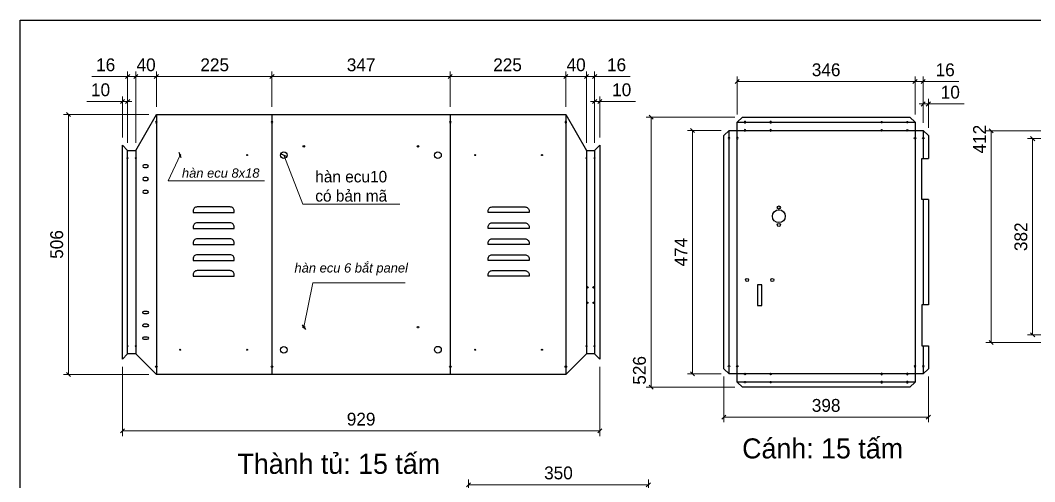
# Model space of a CAD drawing. Header units: millimetres. Extents: x 0 to 2994, y 0 to 2117.
# Drawn here: x 0 to 1974, y 1219 to 2117 of the extents above; entities that cross this region are included whole.
import ezdxf

# ---------------------------------------------------------------- set-up
doc = ezdxf.new("R2010")
doc.units = ezdxf.units.MM
doc.layers.add('CNC', color=7, linetype='Continuous')
doc.layers.add('DIM', color=253, linetype='Continuous')
doc.styles.add('Arial', font='arial.ttf')
doc.dimstyles.new('Dim-25', dxfattribs={"dimtxt": 25, "dimasz": 8, "dimexe": 10, "dimexo": 15, "dimgap": 10, "dimtad": 1, "dimdec": 0, "dimtxsty": 'Standard', "dimblk": 'OBLIQUE', "dimcen": 10, "dimclrd": 5, "dimclre": 5, "dimclrt": 3, "dimazin": 3, "dimtfac": 1, "dimtdec": 0, "dimtmove": 0, "dimatfit": 3, "dimldrblk": 'OBLIQUE', "dimlwd": 9, "dimlwe": 9})

# ---------------------------------------------------------------- blocks, each defined once
blk = doc.blocks.new('*D1')
at = {"color": 0, "linetype": 'ByBlock', "lineweight": -2}
for p, q in [((493.9, 2011.2), (485.9, 2003.2)), ((832.9, 2003.2), (840.9, 2011.2))]:
    blk.add_line(p, q, dxfattribs=at)
at = {"layer": 'Defpoints', "color": 0, "transparency": 16777216}
for p in [(836.9, 2007.2), (489.9, 1933.4), (836.9, 1933.4)]:
    blk.add_point(p, dxfattribs=at)
at = {"layer": 'DIM', "color": 5, "lineweight": 9, "transparency": 16777216}
for p, q in [((489.9, 1948.4), (489.9, 2017.2)), ((836.9, 1948.4), (836.9, 2017.2)), ((489.9, 2007.2), (836.9, 2007.2))]:
    blk.add_line(p, q, dxfattribs=at)
at = {"layer": 'DIM', "color": 3, "transparency": 16777216, "insert": (663.4, 2030), "char_height": 25, "attachment_point": 5}
blk.add_mtext('347', dxfattribs=at)
blk = doc.blocks.new('_Oblique')
at = {"color": 0, "linetype": 'ByBlock', "lineweight": -2}
blk.add_line((-0.5, -0.5), (0.5, 0.5), dxfattribs=at)
blk = doc.blocks.new('*D2')
at = {"color": 0, "linetype": 'ByBlock', "lineweight": -2}
for p, q in [((840.9, 2011.2), (832.9, 2003.2)), ((1057.9, 2003.2), (1065.9, 2011.2))]:
    blk.add_line(p, q, dxfattribs=at)
at = {"layer": 'Defpoints', "color": 0, "transparency": 16777216}
for p in [(1061.9, 2007.2), (836.9, 1933.4), (1061.9, 1933.4)]:
    blk.add_point(p, dxfattribs=at)
at = {"layer": 'DIM', "color": 5, "lineweight": 9, "transparency": 16777216}
for p, q in [((836.9, 1948.4), (836.9, 2017.2)), ((1061.9, 1948.4), (1061.9, 2017.2)), ((836.9, 2007.2), (1061.9, 2007.2))]:
    blk.add_line(p, q, dxfattribs=at)
at = {"layer": 'DIM', "color": 3, "transparency": 16777216, "insert": (948.4, 2030), "char_height": 25, "attachment_point": 5}
blk.add_mtext('225', dxfattribs=at)
blk = doc.blocks.new('*D3')
at = {"color": 0, "linetype": 'ByBlock', "lineweight": -2}
for p, q in [((1065.9, 2011.2), (1057.9, 2003.2)), ((1097.9, 2003.2), (1105.9, 2011.2))]:
    blk.add_line(p, q, dxfattribs=at)
at = {"layer": 'Defpoints', "color": 0, "transparency": 16777216}
for p in [(1101.9, 2007.2), (1061.9, 1933.4), (1101.9, 1863.4)]:
    blk.add_point(p, dxfattribs=at)
at = {"layer": 'DIM', "color": 5, "lineweight": 9, "transparency": 16777216}
for p, q in [((1061.9, 1948.4), (1061.9, 2017.2)), ((1101.9, 1878.4), (1101.9, 2017.2)), ((1061.9, 2007.2), (1101.9, 2007.2))]:
    blk.add_line(p, q, dxfattribs=at)
at = {"layer": 'DIM', "color": 3, "transparency": 16777216, "insert": (1081.9, 2030), "char_height": 25, "attachment_point": 5}
blk.add_mtext('40', dxfattribs=at)
blk = doc.blocks.new('*D4')
at = {"color": 0, "linetype": 'ByBlock', "lineweight": -2}
for p, q in [((268.9, 2011.2), (260.9, 2003.2)), ((485.9, 2003.2), (493.9, 2011.2))]:
    blk.add_line(p, q, dxfattribs=at)
at = {"layer": 'Defpoints', "color": 0, "transparency": 16777216}
for p in [(264.9, 2007.2), (264.9, 1933.4), (489.9, 1933.4)]:
    blk.add_point(p, dxfattribs=at)
at = {"layer": 'DIM', "color": 5, "lineweight": 9, "transparency": 16777216}
for p, q in [((264.9, 1948.4), (264.9, 2017.2)), ((489.9, 1948.4), (489.9, 2017.2)), ((489.9, 2007.2), (264.9, 2007.2))]:
    blk.add_line(p, q, dxfattribs=at)
at = {"layer": 'DIM', "color": 3, "transparency": 16777216, "insert": (378.4, 2030), "char_height": 25, "attachment_point": 5}
blk.add_mtext('225', dxfattribs=at)
blk = doc.blocks.new('*D5')
at = {"color": 0, "linetype": 'ByBlock', "lineweight": -2}
for p, q in [((228.9, 2011.2), (220.9, 2003.2)), ((260.9, 2003.2), (268.9, 2011.2))]:
    blk.add_line(p, q, dxfattribs=at)
at = {"layer": 'Defpoints', "color": 0, "transparency": 16777216}
for p in [(224.9, 2007.2), (264.9, 1933.4), (224.9, 1863.4)]:
    blk.add_point(p, dxfattribs=at)
at = {"layer": 'DIM', "color": 5, "lineweight": 9, "transparency": 16777216}
for p, q in [((224.9, 1878.4), (224.9, 2017.2)), ((264.9, 1948.4), (264.9, 2017.2)), ((264.9, 2007.2), (224.9, 2007.2))]:
    blk.add_line(p, q, dxfattribs=at)
at = {"layer": 'DIM', "color": 3, "transparency": 16777216, "insert": (244.9, 2030), "char_height": 25, "attachment_point": 5}
blk.add_mtext('40', dxfattribs=at)
blk = doc.blocks.new('*D6')
at = {"color": 0, "linetype": 'ByBlock', "lineweight": -2}
for p, q in [((202.9, 1321.4), (194.9, 1313.4)), ((1123.9, 1313.4), (1131.9, 1321.4))]:
    blk.add_line(p, q, dxfattribs=at)
at = {"layer": 'Defpoints', "color": 0, "transparency": 16777216}
for p in [(198.9, 1457.4), (1127.9, 1457.4), (1127.9, 1317.4)]:
    blk.add_point(p, dxfattribs=at)
at = {"layer": 'DIM', "color": 5, "lineweight": 9, "transparency": 16777216}
for p, q in [((198.9, 1442.4), (198.9, 1307.4)), ((1127.9, 1442.4), (1127.9, 1307.4)), ((198.9, 1317.4), (1127.9, 1317.4))]:
    blk.add_line(p, q, dxfattribs=at)
at = {"layer": 'DIM', "color": 3, "transparency": 16777216, "insert": (663.4, 1340.2), "char_height": 25, "attachment_point": 5}
blk.add_mtext('929', dxfattribs=at)
blk = doc.blocks.new('*D7')
at = {"color": 0, "linetype": 'ByBlock', "lineweight": -2}
for p, q in [((1097.9, 2003.2), (1105.9, 2011.2)), ((1121.9, 2011.2), (1113.9, 2003.2))]:
    blk.add_line(p, q, dxfattribs=at)
at = {"layer": 'Defpoints', "color": 0, "transparency": 16777216}
for p in [(1117.9, 2007.2), (1101.9, 1863.4), (1117.9, 1863.4)]:
    blk.add_point(p, dxfattribs=at)
at = {"layer": 'DIM', "color": 5, "lineweight": 9, "transparency": 16777216}
for p, q in [((1101.9, 1878.4), (1101.9, 2017.2)), ((1117.9, 1878.4), (1117.9, 2017.2)), ((1101.9, 2007.2), (1093.9, 2007.2)), ((1101.9, 2007.2), (1117.9, 2007.2)), ((1117.9, 2007.2), (1187.3, 2007.2))]:
    blk.add_line(p, q, dxfattribs=at)
at = {"layer": 'DIM', "color": 3, "transparency": 16777216, "insert": (1160.6, 2030), "char_height": 25, "attachment_point": 5}
blk.add_mtext('16', dxfattribs=at)
blk = doc.blocks.new('*D8')
at = {"color": 0, "linetype": 'ByBlock', "lineweight": -2}
for p, q in [((1113.9, 1954.7), (1121.9, 1962.7)), ((1131.9, 1962.7), (1123.9, 1954.7))]:
    blk.add_line(p, q, dxfattribs=at)
at = {"layer": 'Defpoints', "color": 0, "transparency": 16777216}
for p in [(1127.9, 1958.7), (1117.9, 1863.4), (1127.9, 1873.4)]:
    blk.add_point(p, dxfattribs=at)
at = {"layer": 'DIM', "color": 5, "lineweight": 9, "transparency": 16777216}
for p, q in [((1117.9, 1958.7), (1109.9, 1958.7)), ((1117.9, 1878.4), (1117.9, 1968.7)), ((1117.9, 1958.7), (1127.9, 1958.7)), ((1127.9, 1888.4), (1127.9, 1968.7)), ((1127.9, 1958.7), (1197.3, 1958.7))]:
    blk.add_line(p, q, dxfattribs=at)
at = {"layer": 'DIM', "color": 3, "transparency": 16777216, "insert": (1170.6, 1981.4), "char_height": 25, "attachment_point": 5}
blk.add_mtext('10', dxfattribs=at)
blk = doc.blocks.new('*D9')
at = {"color": 0, "linetype": 'ByBlock', "lineweight": -2}
for p, q in [((204.9, 2003.2), (212.9, 2011.2)), ((228.9, 2011.2), (220.9, 2003.2))]:
    blk.add_line(p, q, dxfattribs=at)
at = {"layer": 'Defpoints', "color": 0, "transparency": 16777216}
for p in [(208.9, 2007.2), (208.9, 1863.4), (224.9, 1863.4)]:
    blk.add_point(p, dxfattribs=at)
at = {"layer": 'DIM', "color": 5, "lineweight": 9, "transparency": 16777216}
for p, q in [((208.9, 1878.4), (208.9, 2017.2)), ((224.9, 1878.4), (224.9, 2017.2)), ((208.9, 2007.2), (139.5, 2007.2)), ((224.9, 2007.2), (208.9, 2007.2)), ((224.9, 2007.2), (232.9, 2007.2))]:
    blk.add_line(p, q, dxfattribs=at)
at = {"layer": 'DIM', "color": 3, "transparency": 16777216, "insert": (166.2, 2030), "char_height": 25, "attachment_point": 5}
blk.add_mtext('16', dxfattribs=at)
blk = doc.blocks.new('*D10')
at = {"color": 0, "linetype": 'ByBlock', "lineweight": -2}
for p, q in [((194.9, 1954.7), (202.9, 1962.7)), ((212.9, 1962.7), (204.9, 1954.7))]:
    blk.add_line(p, q, dxfattribs=at)
at = {"layer": 'Defpoints', "color": 0, "transparency": 16777216}
for p in [(198.9, 1958.7), (198.9, 1873.4), (208.9, 1863.4)]:
    blk.add_point(p, dxfattribs=at)
at = {"layer": 'DIM', "color": 5, "lineweight": 9, "transparency": 16777216}
for p, q in [((198.9, 1958.7), (129.5, 1958.7)), ((198.9, 1888.4), (198.9, 1968.7)), ((208.9, 1958.7), (198.9, 1958.7)), ((208.9, 1878.4), (208.9, 1968.7)), ((208.9, 1958.7), (216.9, 1958.7))]:
    blk.add_line(p, q, dxfattribs=at)
at = {"layer": 'DIM', "color": 3, "transparency": 16777216, "insert": (156.2, 1981.4), "char_height": 25, "attachment_point": 5}
blk.add_mtext('10', dxfattribs=at)
blk = doc.blocks.new('f3daunguoc')
at = {"layer": 'CNC', "color": 2, "lineweight": -3}
blk.add_circle((0, 0), 1.5, dxfattribs=at)
blk = doc.blocks.new('f2dauxuoi')
at = {"layer": 'CNC', "color": 2, "lineweight": -3}
blk.add_circle((0, 0), 1, dxfattribs=at)
blk = doc.blocks.new('*D11')
at = {"color": 0, "linetype": 'ByBlock', "lineweight": -2}
for p, q in [((97.8, 1929.4), (89.8, 1937.4)), ((89.8, 1431.4), (97.8, 1423.4))]:
    blk.add_line(p, q, dxfattribs=at)
at = {"layer": 'Defpoints', "color": 0, "transparency": 16777216}
for p in [(264.9, 1933.4), (93.8, 1427.4), (264.9, 1427.4)]:
    blk.add_point(p, dxfattribs=at)
at = {"layer": 'DIM', "color": 5, "lineweight": 9, "transparency": 16777216}
for p, q in [((249.9, 1933.4), (83.8, 1933.4)), ((93.8, 1933.4), (93.8, 1427.4)), ((249.9, 1427.4), (83.8, 1427.4))]:
    blk.add_line(p, q, dxfattribs=at)
at = {"layer": 'DIM', "color": 3, "transparency": 16777216, "insert": (71, 1680.4), "char_height": 25, "attachment_point": 5, "rotation": 90}
blk.add_mtext('506', dxfattribs=at)
blk = doc.blocks.new('*D18')
at = {"color": 0, "linetype": 'ByBlock', "lineweight": -2}
for p, q in [((1753.5, 1949.9), (1761.5, 1957.9)), ((1771.5, 1957.9), (1763.5, 1949.9))]:
    blk.add_line(p, q, dxfattribs=at)
at = {"layer": 'Defpoints', "color": 0, "transparency": 16777216}
for p in [(1767.5, 1953.9), (1757.5, 1902.4), (1767.5, 1892.4)]:
    blk.add_point(p, dxfattribs=at)
at = {"layer": 'DIM', "color": 5, "lineweight": 9, "transparency": 16777216}
for p, q in [((1757.5, 1917.4), (1757.5, 1963.9)), ((1767.5, 1907.4), (1767.5, 1963.9)), ((1757.5, 1953.9), (1749.5, 1953.9)), ((1757.5, 1953.9), (1767.5, 1953.9)), ((1767.5, 1953.9), (1836.9, 1953.9))]:
    blk.add_line(p, q, dxfattribs=at)
at = {"layer": 'DIM', "color": 3, "transparency": 16777216, "insert": (1810.2, 1976.7), "char_height": 25, "attachment_point": 5}
blk.add_mtext('10', dxfattribs=at)
blk = doc.blocks.new('*D19')
at = {"color": 0, "linetype": 'ByBlock', "lineweight": -2}
for p, q in [((1737.5, 1993.5), (1745.5, 2001.5)), ((1761.5, 2001.5), (1753.5, 1993.5))]:
    blk.add_line(p, q, dxfattribs=at)
at = {"layer": 'Defpoints', "color": 0, "transparency": 16777216}
for p in [(1757.5, 1997.5), (1741.5, 1918.4), (1757.5, 1902.4)]:
    blk.add_point(p, dxfattribs=at)
at = {"layer": 'DIM', "color": 5, "lineweight": 9, "transparency": 16777216}
for p, q in [((1741.5, 1997.5), (1733.5, 1997.5)), ((1741.5, 1933.4), (1741.5, 2007.5)), ((1741.5, 1997.5), (1757.5, 1997.5)), ((1757.5, 1917.4), (1757.5, 2007.5)), ((1757.5, 1997.5), (1826.9, 1997.5))]:
    blk.add_line(p, q, dxfattribs=at)
at = {"layer": 'DIM', "color": 3, "transparency": 16777216, "insert": (1800.2, 2020.3), "char_height": 25, "attachment_point": 5}
blk.add_mtext('16', dxfattribs=at)
blk = doc.blocks.new('*D20')
at = {"color": 0, "linetype": 'ByBlock', "lineweight": -2}
for p, q in [((1399.5, 2001.5), (1391.5, 1993.5)), ((1737.5, 1993.5), (1745.5, 2001.5))]:
    blk.add_line(p, q, dxfattribs=at)
at = {"layer": 'Defpoints', "color": 0, "transparency": 16777216}
for p in [(1395.5, 1997.5), (1395.5, 1918.4), (1741.5, 1918.4)]:
    blk.add_point(p, dxfattribs=at)
at = {"layer": 'DIM', "color": 5, "lineweight": 9, "transparency": 16777216}
for p, q in [((1395.5, 1933.4), (1395.5, 2007.5)), ((1741.5, 1997.5), (1395.5, 1997.5)), ((1741.5, 1933.4), (1741.5, 2007.5))]:
    blk.add_line(p, q, dxfattribs=at)
at = {"layer": 'DIM', "color": 3, "transparency": 16777216, "insert": (1568.5, 2020.3), "char_height": 25, "attachment_point": 5}
blk.add_mtext('346', dxfattribs=at)
blk = doc.blocks.new('*D21')
at = {"color": 0, "linetype": 'ByBlock', "lineweight": -2}
for p, q in [((1312.4, 1898.4), (1304.4, 1906.4)), ((1304.4, 1432.4), (1312.4, 1424.4))]:
    blk.add_line(p, q, dxfattribs=at)
at = {"layer": 'Defpoints', "color": 0, "transparency": 16777216}
for p in [(1379.5, 1902.4), (1308.4, 1428.4), (1379.5, 1428.4)]:
    blk.add_point(p, dxfattribs=at)
at = {"layer": 'DIM', "color": 5, "lineweight": 9, "transparency": 16777216}
for p, q in [((1364.5, 1902.4), (1298.4, 1902.4)), ((1308.4, 1902.4), (1308.4, 1428.4)), ((1364.5, 1428.4), (1298.4, 1428.4))]:
    blk.add_line(p, q, dxfattribs=at)
at = {"layer": 'DIM', "color": 3, "transparency": 16777216, "insert": (1285.9, 1665.4), "char_height": 25, "attachment_point": 5, "rotation": 90}
blk.add_mtext('474', dxfattribs=at)
blk = doc.blocks.new('*D22')
at = {"color": 0, "linetype": 'ByBlock', "lineweight": -2}
for p, q in [((1232, 1924.4), (1224, 1932.4)), ((1224, 1406.4), (1232, 1398.4))]:
    blk.add_line(p, q, dxfattribs=at)
at = {"layer": 'Defpoints', "color": 0, "transparency": 16777216}
for p in [(1228, 1928.4), (1405.5, 1928.4), (1405.5, 1402.4)]:
    blk.add_point(p, dxfattribs=at)
at = {"layer": 'DIM', "color": 5, "lineweight": 9, "transparency": 16777216}
for p, q in [((1390.5, 1928.4), (1218, 1928.4)), ((1228, 1402.4), (1228, 1928.4)), ((1390.5, 1402.4), (1218, 1402.4))]:
    blk.add_line(p, q, dxfattribs=at)
at = {"layer": 'DIM', "color": 3, "transparency": 16777216, "insert": (1205.2, 1435.3), "char_height": 25, "attachment_point": 5, "rotation": 90}
blk.add_mtext('526', dxfattribs=at)
blk = doc.blocks.new('*D23')
at = {"color": 0, "linetype": 'ByBlock', "lineweight": -2}
for p, q in [((1373.5, 1348.3), (1365.5, 1340.3)), ((1763.5, 1340.3), (1771.5, 1348.3))]:
    blk.add_line(p, q, dxfattribs=at)
at = {"layer": 'Defpoints', "color": 0, "ltscale": 3, "transparency": 16777216}
for p in [(1369.5, 1438.4), (1767.5, 1438.4), (1767.5, 1344.3)]:
    blk.add_point(p, dxfattribs=at)
at = {"layer": 'DIM', "color": 5, "lineweight": 9, "ltscale": 3, "transparency": 16777216}
for p, q in [((1369.5, 1423.4), (1369.5, 1334.3)), ((1767.5, 1423.4), (1767.5, 1334.3)), ((1369.5, 1344.3), (1767.5, 1344.3))]:
    blk.add_line(p, q, dxfattribs=at)
at = {"layer": 'DIM', "color": 3, "ltscale": 3, "transparency": 16777216, "insert": (1568.5, 1367), "char_height": 25, "attachment_point": 5}
blk.add_mtext('398', dxfattribs=at)
blk = doc.blocks.new('*D26')
at = {"color": 0, "linetype": 'ByBlock', "lineweight": -2}
for p, q in [((1893.6, 1897.4), (1885.6, 1905.4)), ((1885.6, 1493.4), (1893.6, 1485.4))]:
    blk.add_line(p, q, dxfattribs=at)
at = {"layer": 'Defpoints', "color": 0, "ltscale": 3, "transparency": 16777216}
for p in [(2043.1, 1901.4), (1889.6, 1489.4), (2043.1, 1489.4)]:
    blk.add_point(p, dxfattribs=at)
at = {"layer": 'DIM', "color": 5, "lineweight": 9, "ltscale": 3, "transparency": 16777216}
for p, q in [((2028.1, 1901.4), (1879.6, 1901.4)), ((1889.6, 1901.4), (1889.6, 1489.4)), ((2028.1, 1489.4), (1879.6, 1489.4))]:
    blk.add_line(p, q, dxfattribs=at)
at = {"layer": 'DIM', "color": 3, "ltscale": 3, "transparency": 16777216, "insert": (1867.1, 1885.4), "char_height": 25, "attachment_point": 5, "rotation": 90}
blk.add_mtext('412', dxfattribs=at)
blk = doc.blocks.new('*D27')
at = {"color": 0, "linetype": 'ByBlock', "lineweight": -2}
for p, q in [((1974.4, 1882.4), (1966.4, 1890.4)), ((1966.4, 1508.4), (1974.4, 1500.4))]:
    blk.add_line(p, q, dxfattribs=at)
at = {"layer": 'Defpoints', "color": 0, "ltscale": 3, "transparency": 16777216}
for p in [(1970.4, 1886.4), (2028.1, 1886.4), (2028.1, 1504.4)]:
    blk.add_point(p, dxfattribs=at)
at = {"layer": 'DIM', "color": 5, "lineweight": 9, "ltscale": 3, "transparency": 16777216}
for p, q in [((2013.1, 1886.4), (1960.4, 1886.4)), ((1970.4, 1504.4), (1970.4, 1886.4)), ((2013.1, 1504.4), (1960.4, 1504.4))]:
    blk.add_line(p, q, dxfattribs=at)
at = {"layer": 'DIM', "color": 3, "ltscale": 3, "transparency": 16777216, "insert": (1947.6, 1695.4), "char_height": 25, "attachment_point": 5, "rotation": 90}
blk.add_mtext('382', dxfattribs=at)
blk = doc.blocks.new('*D33')
at = {"color": 0, "linetype": 'ByBlock', "lineweight": -2}
for p, q in [((876.5, 1216.7), (868.5, 1208.7)), ((1218.5, 1208.7), (1226.5, 1216.7))]:
    blk.add_line(p, q, dxfattribs=at)
at = {"color": 5, "lineweight": 9, "transparency": 16777216}
for p, q in [((872.5, 1161), (872.5, 1222.7)), ((872.5, 1212.7), (1222.5, 1212.7)), ((1222.5, 1161), (1222.5, 1222.7))]:
    blk.add_line(p, q, dxfattribs=at)
at = {"layer": 'Defpoints', "color": 0, "transparency": 16777216}
for p in [(1222.5, 1212.7), (872.5, 1146), (1222.5, 1146)]:
    blk.add_point(p, dxfattribs=at)
at = {"color": 3, "transparency": 16777216, "insert": (1047.5, 1235.5), "char_height": 25, "attachment_point": 5}
blk.add_mtext('350', dxfattribs=at)
blk = doc.blocks.new('KHUNG CHUẨN')
at = {"color": 7}
blk.add_lwpolyline([(16919.2, -26555.2), (19889.2, -26555.2), (19889.2, -28655.2), (16919.2, -28655.2)], close=True, dxfattribs=at)
at = {"color": 3, "style": 'Arial'}
for tag, p in [('#01', (17055.6, -28580.1)), ('#02', (17431.4, -28580.1)), ('#03', (18030.6, -28580.1)), ('#08', (18751.7, -28580.1)), ('#10', (19064.8, -28580.1)), ('#04', (17024.8, -28634.6)), ('#05', (17308.5, -28633)), ('#06', (17632.7, -28633.7)), ('#07', (18002, -28634.7)), ('#09', (18753.8, -28632.6)), ('#11', (19060.3, -28625.7)), ('#12', (19806.5, -28628.9))]:
    blk.add_attdef(tag, p, '', height=20, dxfattribs=at)

msp = doc.modelspace()

# ---------------------------------------------------------------- linework, layer by layer
at = {"color": 7}
for p, q in [((224.9, 1863.4), (264.9, 1933.4)), ((264.9, 1933.4), (264.9, 1427.4)), ((489.9, 1933.4), (489.9, 1427.4)), ((836.9, 1933.4), (836.9, 1427.4)), ((1061.9, 1933.4), (1061.9, 1427.4)), ((1061.9, 1933.4), (1101.9, 1863.4)), ((198.9, 1457.4), (198.9, 1873.4)), ((198.9, 1873.4), (208.9, 1863.4)), ((208.9, 1467.4), (208.9, 1863.4)), ((208.9, 1863.4), (224.9, 1863.4)), ((224.9, 1863.4), (224.9, 1467.4)), ((1101.9, 1863.4), (1117.9, 1863.4)), ((1101.9, 1863.4), (1101.9, 1467.4)), ((1127.9, 1873.4), (1117.9, 1863.4)), ((1117.9, 1863.4), (1117.9, 1467.4)), ((1127.9, 1873.4), (1127.9, 1457.4)), ((208.9, 1467.4), (198.9, 1457.4)), ((224.9, 1467.4), (208.9, 1467.4)), ((224.9, 1467.4), (264.9, 1427.4)), ((1061.9, 1427.4), (1101.9, 1467.4)), ((1117.9, 1467.4), (1101.9, 1467.4)), ((1117.9, 1467.4), (1127.9, 1457.4))]:
    msp.add_line(p, q, dxfattribs=at)
for points in [[(264.9, 1933.4), (1061.9, 1933.4)], [(1767.5, 1482.9), (1767.5, 1438.4), (1757.5, 1428.4), (1741.5, 1428.4), (1741.5, 1412.4), (1731.5, 1402.4), (1405.5, 1402.4), (1395.5, 1412.4), (1395.5, 1428.4), (1379.5, 1428.4), (1369.5, 1438.4), (1369.5, 1892.4), (1379.5, 1902.4), (1395.5, 1902.4), (1395.5, 1918.4), (1405.5, 1928.4), (1731.5, 1928.4), (1741.5, 1918.4), (1741.5, 1902.4), (1757.5, 1902.4), (1767.5, 1892.4), (1767.5, 1847.9)], [(1395.5, 1918.4), (1741.5, 1918.4)], [(1379.5, 1428.4), (1379.5, 1902.4)], [(1757.5, 1902.4), (1757.5, 1847.9)], [(1757.5, 1767.9), (1757.5, 1562.9)], [(1767.5, 1767.9), (1767.5, 1562.9)], [(1757.5, 1482.9), (1757.5, 1428.4)], [(1061.9, 1427.4), (264.9, 1427.4)], [(1741.5, 1412.4), (1395.5, 1412.4)]]:
    msp.add_lwpolyline(points, dxfattribs=at)
msp.add_lwpolyline([(1395.5, 1902.4), (1741.5, 1902.4), (1741.5, 1428.4), (1395.5, 1428.4)], close=True, dxfattribs=at)
at = {"color": 2}
for points in [[(1767.5, 1767.9), (1754.5, 1767.9), (1754.5, 1847.9), (1767.5, 1847.9)], [(1767.5, 1562.9), (1754.5, 1562.9), (1754.5, 1482.9), (1767.5, 1482.9)]]:
    msp.add_lwpolyline(points, dxfattribs=at)
for points in [[(241.1, 1835.6, 1), (241.1, 1830.1), (246.6, 1830.1, 1), (246.6, 1835.6)], [(241.1, 1810.6, 1), (241.1, 1805.1), (246.6, 1805.1, 1), (246.6, 1810.6)], [(241.1, 1785.6, 1), (241.1, 1780.1), (246.6, 1780.1, 1), (246.6, 1785.6)], [(408.4, 1753.4), (344.4, 1753.4, 0.414214), (336.4, 1745.4), (336.4, 1742.4), (416.4, 1742.4), (416.4, 1745.4, 0.414214)], [(918.4, 1753.4), (982.4, 1753.4, -0.414214), (990.4, 1745.4), (990.4, 1742.4), (910.4, 1742.4), (910.4, 1745.4, -0.414214)], [(408.4, 1722.4), (344.4, 1722.4, 0.414214), (336.4, 1714.4), (336.4, 1711.4), (416.4, 1711.4), (416.4, 1714.4, 0.414214)], [(918.4, 1722.4), (982.4, 1722.4, -0.414214), (990.4, 1714.4), (990.4, 1711.4), (910.4, 1711.4), (910.4, 1714.4, -0.414214)], [(408.4, 1691.4), (344.4, 1691.4, 0.414214), (336.4, 1683.4), (336.4, 1680.4), (416.4, 1680.4), (416.4, 1683.4, 0.414214)], [(918.4, 1691.4), (982.4, 1691.4, -0.414214), (990.4, 1683.4), (990.4, 1680.4), (910.4, 1680.4), (910.4, 1683.4, -0.414214)], [(408.4, 1660.4), (344.4, 1660.4, 0.414214), (336.4, 1652.4), (336.4, 1649.4), (416.4, 1649.4), (416.4, 1652.4, 0.414214)], [(918.4, 1660.4), (982.4, 1660.4, -0.414214), (990.4, 1652.4), (990.4, 1649.4), (910.4, 1649.4), (910.4, 1652.4, -0.414214)], [(408.4, 1629.4), (344.4, 1629.4, 0.414214), (336.4, 1621.4), (336.4, 1618.4), (416.4, 1618.4), (416.4, 1621.4, 0.414214)], [(918.4, 1629.4), (982.4, 1629.4, -0.414214), (990.4, 1621.4), (990.4, 1618.4), (910.4, 1618.4), (910.4, 1621.4, -0.414214)], [(241.1, 1545.1, -1), (241.1, 1550.6), (246.6, 1550.6, -1), (246.6, 1545.1)], [(241.1, 1520.1, -1), (241.1, 1525.6), (246.6, 1525.6, -1), (246.6, 1520.1)], [(241.1, 1495.1, -1), (241.1, 1500.6), (246.6, 1500.6, -1), (246.6, 1495.1)]]:
    msp.add_lwpolyline(points, format="xyb", close=True, dxfattribs=at)
msp.add_lwpolyline([(1443.5, 1601.9), (1435, 1601.9), (1435, 1561.9), (1443.5, 1561.9)], close=True, dxfattribs=at)
for centre, radius in [((512.9, 1854.1), 6.5), ((551.9, 1871.4), 1.5), ((773.9, 1871.4), 1.5), ((812.9, 1854.1), 6.5), ((311.4, 1854.4), 1), ((441.4, 1854.4), 1), ((885.4, 1854.4), 1), ((1015.4, 1854.4), 1), ((1476.5, 1735.4), 12.5), ((1476.5, 1752.4), 3), ((1476.5, 1718.4), 3), ((1414.7, 1611.4), 3), ((1463.7, 1611.4), 3), ((1103.9, 1596.8), 1.5), ((1115.9, 1596.8), 1.5), ((1103.9, 1566.9), 1.5), ((1115.9, 1566.9), 1.5), ((551.9, 1519.4), 1.5), ((773.9, 1519.4), 1.5), ((512.9, 1475.4), 6.5), ((812.9, 1475.6), 6.5), ((311.4, 1475.4), 1), ((441.4, 1475.4), 1), ((885.4, 1475.4), 1), ((1015.4, 1475.4), 1)]:
    msp.add_circle(centre, radius, dxfattribs=at)

# ---------------------------------------------------------------- block references
at = {"color": 3, "xscale": 1.008000000001629, "yscale": 1.008000000001629, "zscale": 1.008000000001629}
msp.add_blockref('KHUNG CHUẨN', (-17054.6, 28884.4), dxfattribs=at)
at = {"lineweight": -3, "xscale": -1, "rotation": 180}
for name, p in [('f3daunguoc', (264.9, 1918.4)), ('f3daunguoc', (489.9, 1918.4)), ('f3daunguoc', (836.9, 1918.4)), ('f3daunguoc', (1061.9, 1918.4)), ('f3daunguoc', (1410.5, 1918.4)), ('f3daunguoc', (1460.5, 1918.4)), ('f3daunguoc', (1410.5, 1902.4)), ('f3daunguoc', (1460.5, 1902.4)), ('f3daunguoc', (1379.5, 1887.4)), ('f3daunguoc', (1395.5, 1887.4)), ('f2dauxuoi', (208.9, 1482.4)), ('f2dauxuoi', (224.9, 1482.4))]:
    msp.add_blockref(name, p, dxfattribs=at)
at = {"lineweight": -3, "rotation": 180}
for name, p in [('f3daunguoc', (1676.5, 1918.4)), ('f3daunguoc', (1726.5, 1918.4)), ('f3daunguoc', (1676.5, 1902.4)), ('f3daunguoc', (1726.5, 1902.4)), ('f3daunguoc', (1741.5, 1887.4)), ('f3daunguoc', (1757.5, 1887.4)), ('f2dauxuoi', (1101.9, 1482.4)), ('f2dauxuoi', (1117.9, 1482.4))]:
    msp.add_blockref(name, p, dxfattribs=at)
at = {"lineweight": -3}
for name, p in [('f2dauxuoi', (208.9, 1848.4)), ('f2dauxuoi', (224.9, 1848.4)), ('f3daunguoc', (264.9, 1442.4)), ('f3daunguoc', (489.9, 1442.4)), ('f3daunguoc', (836.9, 1442.4)), ('f3daunguoc', (1061.9, 1442.4)), ('f3daunguoc', (1379.5, 1443.4)), ('f3daunguoc', (1395.5, 1443.4)), ('f3daunguoc', (1410.5, 1428.4)), ('f3daunguoc', (1460.5, 1428.4)), ('f3daunguoc', (1410.5, 1412.4)), ('f3daunguoc', (1460.5, 1412.4))]:
    msp.add_blockref(name, p, dxfattribs=at)
at = {"lineweight": -3, "xscale": -1}
for name, p in [('f2dauxuoi', (1101.9, 1848.4)), ('f2dauxuoi', (1117.9, 1848.4)), ('f3daunguoc', (1741.5, 1443.4)), ('f3daunguoc', (1757.5, 1443.4)), ('f3daunguoc', (1676.5, 1428.4)), ('f3daunguoc', (1726.5, 1428.4)), ('f3daunguoc', (1676.5, 1412.4)), ('f3daunguoc', (1726.5, 1412.4))]:
    msp.add_blockref(name, p, dxfattribs=at)

# ---------------------------------------------------------------- texts
at = {"color": 2, "attachment_point": 5}
for s, insert, char_height, width in [('{\\fArial|b0|i1|c0|p34;hàn ecu 8x18 }', (390.1, 1819.3), 18, 528), ('hàn ecu10\\Pcó bản mã', (644.1, 1793.6), 22.4, 528), ('{\\fArial|b0|i1|c0|p34;hàn ecu 6 bắt panel}', (644.1, 1632.1), 18, 528), ('Cánh: 15 tấm', (1561.6, 1283.1), 39, 624), ('Thành tủ: 15 tấm', (619.9, 1253.1), 39, 624)]:
    msp.add_mtext(s, dxfattribs=dict(at, insert=insert, char_height=char_height, width=width))

# ---------------------------------------------------------------- dimensions: what is measured, and where the dimension line sits
dim = msp.add_linear_dim(base=(1222.5, 1212.7), p1=(872.5, 1146), p2=(1222.5, 1146), dimstyle='Dim-25')
dim.commit()
dim.dimension.update_dxf_attribs({"geometry": '*D33', "text_midpoint": (1047.5, 1235.5)})
at = {"layer": 'DIM', "color": 7}
for base, p1, p2, picture, middle in [((208.9, 2007.2), (224.9, 1863.4), (208.9, 1863.4), '*D9', (166.2, 2030)), ((198.9, 1958.7), (208.9, 1863.4), (198.9, 1873.4), '*D10', (156.2, 1981.4))]:
    dim = msp.add_linear_dim(base=base, p1=p1, p2=p2, angle=180, dimstyle='Dim-25', dxfattribs=at)
    dim.commit()
    dim.dimension.update_dxf_attribs({"geometry": picture, "text_midpoint": middle})
for base, p1, p2, picture, middle in [((224.9, 2007.2), (264.9, 1933.4), (224.9, 1863.4), '*D5', (244.9, 2007.2)), ((264.9, 2007.2), (489.9, 1933.4), (264.9, 1933.4), '*D4', (378.4, 2007.2))]:
    dim = msp.add_linear_dim(base=base, p1=p1, p2=p2, angle=180, dimstyle='Dim-25', dxfattribs=at)
    dim.commit()
    dim.dimension.update_dxf_attribs({"geometry": picture, "text_midpoint": middle, "dimtype": 160})
for base, p1, p2, picture, middle in [((836.9, 2007.2), (489.9, 1933.4), (836.9, 1933.4), '*D1', (663.4, 2030)), ((1117.9, 2007.2), (1101.9, 1863.4), (1117.9, 1863.4), '*D7', (1160.6, 2030)), ((1127.9, 1958.7), (1117.9, 1863.4), (1127.9, 1873.4), '*D8', (1170.6, 1981.4)), ((1127.9, 1317.4), (198.9, 1457.4), (1127.9, 1457.4), '*D6', (663.4, 1340.2))]:
    dim = msp.add_linear_dim(base=base, p1=p1, p2=p2, dimstyle='Dim-25', dxfattribs=at)
    dim.commit()
    dim.dimension.update_dxf_attribs({"geometry": picture, "text_midpoint": middle})
for base, p1, p2, picture, middle in [((1061.9, 2007.2), (836.9, 1933.4), (1061.9, 1933.4), '*D2', (948.4, 2007.2)), ((1101.9, 2007.2), (1061.9, 1933.4), (1101.9, 1863.4), '*D3', (1081.9, 2007.2))]:
    dim = msp.add_linear_dim(base=base, p1=p1, p2=p2, dimstyle='Dim-25', dxfattribs=at)
    dim.commit()
    dim.dimension.update_dxf_attribs({"geometry": picture, "text_midpoint": middle, "dimtype": 160})
at = {"layer": 'DIM', "color": 2}
for base, p1, p2, picture, middle in [((1395.5, 1997.5), (1741.5, 1918.4), (1395.5, 1918.4), '*D20', (1568.5, 2020.3)), ((1757.5, 1997.5), (1741.5, 1918.4), (1757.5, 1902.4), '*D19', (1800.2, 2020.3)), ((1767.5, 1953.9), (1757.5, 1902.4), (1767.5, 1892.4), '*D18', (1810.2, 1976.7))]:
    dim = msp.add_linear_dim(base=base, p1=p1, p2=p2, dimstyle='Dim-25', dxfattribs=at)
    dim.commit()
    dim.dimension.update_dxf_attribs({"geometry": picture, "text_midpoint": middle})
for base, p1, p2, picture, middle in [((93.8, 1427.4), (264.9, 1933.4), (264.9, 1427.4), '*D11', (71, 1680.4)), ((1308.4, 1428.4), (1379.5, 1902.4), (1379.5, 1428.4), '*D21', (1285.9, 1665.4))]:
    dim = msp.add_linear_dim(base=base, p1=p1, p2=p2, angle=90, dimstyle='Dim-25', dxfattribs=at)
    dim.commit()
    dim.dimension.update_dxf_attribs({"geometry": picture, "text_midpoint": middle})
dim = msp.add_linear_dim(base=(1228, 1928.4), p1=(1405.5, 1402.4), p2=(1405.5, 1928.4), angle=90, dimstyle='Dim-25', dxfattribs=at)
dim.commit()
dim.dimension.update_dxf_attribs({"geometry": '*D22', "text_midpoint": (1228, 1435.3), "dimtype": 160})
at = {"layer": 'DIM', "ltscale": 3}
dim = msp.add_linear_dim(base=(1889.6, 1489.4), p1=(2043.1, 1901.4), p2=(2043.1, 1489.4), angle=90, dimstyle='Dim-25', dxfattribs=at)
dim.commit()
dim.dimension.update_dxf_attribs({"geometry": '*D26', "text_midpoint": (1889.6, 1885.4), "dimtype": 160})
dim = msp.add_linear_dim(base=(1970.4, 1886.4), p1=(2028.1, 1504.4), p2=(2028.1, 1886.4), angle=90, dimstyle='Dim-25', dxfattribs=at)
dim.commit()
dim.dimension.update_dxf_attribs({"geometry": '*D27', "text_midpoint": (1947.6, 1695.4)})
dim = msp.add_linear_dim(base=(1767.5, 1344.3), p1=(1369.5, 1438.4), p2=(1767.5, 1438.4), dimstyle='Dim-25', dxfattribs=at)
dim.commit()
dim.dimension.update_dxf_attribs({"geometry": '*D23', "text_midpoint": (1568.5, 1367)})

# ---------------------------------------------------------------- leaders
for points in [[(311.4, 1854.4), (288, 1804.1), (475.4, 1804.1)], [(512.9, 1854.1), (549.9, 1758.9), (738.8, 1758.9)], [(551.9, 1519.4), (569.3, 1605.8), (749.2, 1605.8)]]:
    msp.add_leader(points, dimstyle='Dim-25')

doc.saveas('drawing.dxf')
